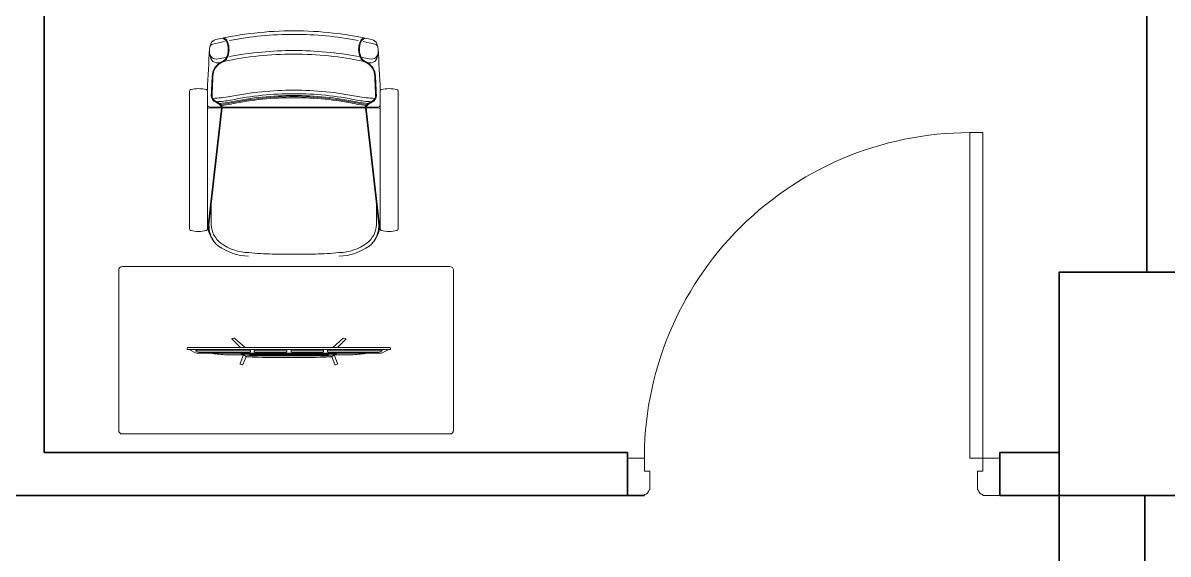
# Model space of a CAD drawing. Header units: millimetres. Extents: x 1380494 to 2061523, y -305664 to -174999.
# Drawn here: x 2013478 to 2016556, y -278272 to -276844 of the extents above; entities that cross this region are included whole.
import ezdxf

# ---------------------------------------------------------------- set-up
doc = ezdxf.new("R2010")
doc.units = ezdxf.units.MM
doc.header["$LTSCALE"] = 600
doc.header["$MEASUREMENT"] = 0
for name, color, linetype, lineweight in [('col', 5, 'Continuous', 35), ('DOOR', 144, 'Continuous', 13), ('funiture', 30, 'Continuous', 13), ('MED-EQP', 160, 'Continuous', 13), ('P-Wall', 250, 'Continuous', 35)]:
    doc.layers.add(name, color=color, linetype=linetype, lineweight=lineweight)

# ---------------------------------------------------------------- blocks, each defined once
blk = doc.blocks.new('A$C19B8274B')
at = {"layer": 'DOOR'}
blk.add_line((-45, 925), (-80, 925), dxfattribs=at)
at = {"layer": 'DOOR', "color": 8}
for p, q in [((-80, 50), (-80, 925)), ((-45, 50), (-45, 925)), ((-45, 50), (-80, 50)), ((-955, -50), (-955, -47.5)), ((-940, -35), (-942.5, -35)), ((-60, -35), (-57.5, -35)), ((-45, -50), (-45, -47.5))]:
    blk.add_line(p, q, dxfattribs=at)
for points in [[(-940, 15), (-955, 15), (-955, 50), (-1000, 50), (-1000, -50), (-955, -50)], [(-60, 15), (-45, 15), (-45, 50), (0, 50), (0, -50), (-45, -50)], [(-940, -35), (-940, 15)], [(-60, -35), (-60, 15)]]:
    blk.add_lwpolyline(points, dxfattribs=at)
for centre, radius, start, end in [((-80, 50), 875, 90, 182.2924), ((-955, -35), 12.5, 270, 0), ((-45, -35), 12.5, 180, 270)]:
    blk.add_arc(centre, radius, start, end, dxfattribs=at)
blk = doc.blocks.new('Tv06_top_cad-block.com')
at = {"color": 0}
for points in [[(-161.1, -3.4), (-173.3, 26.2, 0.359324), (-175.3, 27.3, 0.097501), (-182.8, 24.2, 0.350578), (-183.5, 22.1), (-171.1, -10.4)], [(161.1, -3.4), (173.3, 26.2, -0.359324), (175.3, 27.3, -0.097501), (182.8, 24.2, -0.350578), (183.5, 22.1), (171.1, -10.4)], [(-381.9, -38.8, -0.13121), (-383.2, -32.7, -0.169032), (-383, -32.3), (-381.8, -31.1, -0.205713), (-381.3, -30.9), (-378.5, -30.9, 0.118206), (-376.2, -30.4), (-351.4, -18.4, -0.105648), (-345.8, -17), (0, -17)], [(-339.3, -21.2), (-339.3, -21.2, 0.099639), (-344.3, -22.2), (-349.2, -24.6, 0.215889), (-350.7, -26.3, 0.476075), (-349.4, -28, 0.244765)], [(-295.5, -17), (-282, -15, -0.02037), (-255.8, -12, -0.012056), (-227.2, -10.7), (-169.3, -10.7)], [(-182.5, -38.8), (-214.4, -69.1, 0.250582), (-215, -71, 0.266718), (-214.3, -71.9, 0.084688)], [(-214.3, -71.9), (-207.3, -73.1, 0.211205), (-203.3, -72.1), (-165.2, -38.8)], [(-181.8, -17), (-178.5, -14, -0.213415), (-177.3, -13.6), (0, -13.6)], [(-172.1, -13.6, -0.072098), (-159.2, -3, -0.121861), (-158.4, -2.8)], [(-170.1, -10.6, -0.053076), (-160.2, -2.9), (-158.4, -2.8)], [(-147.6, -13.6), (-147.6, -7.5, -0.414214), (-147.4, -7.3), (-146.5, -7.3, -0.414214), (-146.3, -7.5), (-146.3, -13.6)], [(-146.8, -28, 0.414214), (-145, -26.2), (-145, -23, 0.414214), (-146.8, -21.2)], [(-143.9, -13.6), (-143.9, -7.5, -0.414214), (-143.7, -7.3), (-142.7, -7.3, -0.414214), (-142.6, -7.5), (-142.6, -13.6)], [(-140.2, -13.6), (-140.2, -7.5, -0.414214), (-140, -7.3), (-139, -7.3, -0.414214), (-138.8, -7.5), (-138.8, -13.6)], [(-136.4, -13.6), (-136.4, -7.5, -0.414214), (-136.3, -7.3), (-135.3, -7.3, -0.414214), (-135.1, -7.5), (-135.1, -13.6)], [(-132.7, -13.6), (-132.7, -7.5, -0.414214), (-132.5, -7.3), (-131.6, -7.3, -0.414214), (-131.4, -7.5), (-131.4, -13.6)], [(-128.8, -28, -0.414214), (-130.6, -26.2), (-130.6, -23, -0.414214), (-128.8, -21.2)], [(-129, -13.6), (-129, -7.5, -0.414214), (-128.8, -7.3), (-127.9, -7.3, -0.414214), (-127.7, -7.5), (-127.7, -13.6)], [(-125.3, -13.6), (-125.3, -7.5, -0.414214), (-125.1, -7.3), (-124.1, -7.3, -0.414214), (-124, -7.5), (-124, -13.6)], [(-121.6, -13.6), (-121.6, -7.5, -0.414214), (-121.4, -7.3), (-120.4, -7.3, -0.414214), (-120.2, -7.5), (-120.2, -13.6)], [(-117.8, -13.6), (-117.8, -7.5, -0.414214), (-117.7, -7.3), (-116.7, -7.3, -0.414214), (-116.5, -7.5), (-116.5, -13.6)], [(-114.1, -13.6), (-114.1, -7.5, -0.414214), (-113.9, -7.3), (-113, -7.3, -0.414214), (-112.8, -7.5), (-112.8, -13.6)], [(-110.4, -13.6), (-110.4, -7.5, -0.414214), (-110.2, -7.3), (-109.3, -7.3, -0.414214), (-109.1, -7.5), (-109.1, -13.6)], [(-106.7, -13.6), (-106.7, -7.5, -0.414214), (-106.5, -7.3), (-105.5, -7.3, -0.414214), (-105.4, -7.5), (-105.4, -13.6)], [(-103, -13.6), (-103, -7.5, -0.414214), (-102.8, -7.3), (-101.8, -7.3, -0.414214), (-101.6, -7.5), (-101.6, -13.6)], [(-99.2, -13.6), (-99.2, -7.5, -0.414214), (-99.1, -7.3), (-98.1, -7.3, -0.414214), (-97.9, -7.5), (-97.9, -13.6)], [(-95.5, -13.6), (-95.5, -7.5, -0.414214), (-95.3, -7.3), (-94.4, -7.3, -0.414214), (-94.2, -7.5), (-94.2, -13.6)], [(-91.8, -13.6), (-91.8, -7.5, -0.414214), (-91.6, -7.3), (-90.7, -7.3, -0.414214), (-90.5, -7.5), (-90.5, -13.6)], [(-88.1, -13.6), (-88.1, -7.5, -0.414214), (-87.9, -7.3), (-86.9, -7.3, -0.414214), (-86.8, -7.5), (-86.8, -13.6)], [(-84.4, -13.6), (-84.4, -7.5, -0.414214), (-84.2, -7.3), (-83.2, -7.3, -0.414214), (-83, -7.5), (-83, -13.6)], [(-80.6, -13.6), (-80.6, -7.5, -0.414214), (-80.5, -7.3), (-79.5, -7.3, -0.414214), (-79.3, -7.5), (-79.3, -13.6)], [(-76.9, -13.6), (-76.9, -7.5, -0.414214), (-76.7, -7.3), (-75.8, -7.3, -0.414214), (-75.6, -7.5), (-75.6, -13.6)], [(-73.2, -13.6), (-73.2, -7.5, -0.414214), (-73, -7.3), (-72.1, -7.3, -0.414214), (-71.9, -7.5), (-71.9, -13.6)], [(-69.5, -13.6), (-69.5, -7.5, -0.414214), (-69.3, -7.3), (-68.3, -7.3, -0.414214), (-68.2, -7.5), (-68.2, -13.6)], [(-65.8, -13.6), (-65.8, -7.5, -0.414214), (-65.6, -7.3), (-64.6, -7.3, -0.414214), (-64.4, -7.5), (-64.4, -13.6)], [(-62, -13.6), (-62, -7.5, -0.414214), (-61.9, -7.3), (-60.9, -7.3, -0.414214), (-60.7, -7.5), (-60.7, -13.6)], [(-58.3, -13.6), (-58.3, -7.5, -0.414214), (-58.1, -7.3), (-57.2, -7.3, -0.414214), (-57, -7.5), (-57, -13.6)], [(-54.6, -13.6), (-54.6, -7.5, -0.414214), (-54.4, -7.3), (-53.5, -7.3, -0.414214), (-53.3, -7.5), (-53.3, -13.6)], [(-50.9, -13.6), (-50.9, -7.5, -0.414214), (-50.7, -7.3), (-49.7, -7.3, -0.414214), (-49.6, -7.5), (-49.6, -13.6)], [(-47.2, -13.6), (-47.2, -7.5, -0.414214), (-47, -7.3), (-46, -7.3, -0.414214), (-45.8, -7.5), (-45.8, -13.6)], [(-43.4, -13.6), (-43.4, -7.5, -0.414214), (-43.3, -7.3), (-42.3, -7.3, -0.414214), (-42.1, -7.5), (-42.1, -13.6)], [(-39.7, -13.6), (-39.7, -7.5, -0.414214), (-39.5, -7.3), (-38.6, -7.3, -0.414214), (-38.4, -7.5), (-38.4, -13.6)], [(-36, -13.6), (-36, -7.5, -0.414214), (-35.8, -7.3), (-34.9, -7.3, -0.414214), (-34.7, -7.5), (-34.7, -13.6)], [(-32.3, -13.6), (-32.3, -7.5, -0.414214), (-32.1, -7.3), (-31.1, -7.3, -0.414214), (-31, -7.5), (-31, -13.6)], [(-28.6, -13.6), (-28.6, -7.5, -0.414214), (-28.4, -7.3), (-27.4, -7.3, -0.414214), (-27.2, -7.5), (-27.2, -13.6)], [(-24.8, -13.6), (-24.8, -7.5, -0.414214), (-24.7, -7.3), (-23.7, -7.3, -0.414214), (-23.5, -7.5), (-23.5, -13.6)], [(-21.1, -13.6), (-21.1, -7.5, -0.414214), (-20.9, -7.3), (-20, -7.3, -0.414214), (-19.8, -7.5), (-19.8, -13.6)], [(-17.4, -13.6), (-17.4, -7.5, -0.414214), (-17.2, -7.3), (-16.3, -7.3, -0.414214), (-16.1, -7.5), (-16.1, -13.6)], [(-13.7, -13.6), (-13.7, -7.5, -0.414214), (-13.5, -7.3), (-12.5, -7.3, -0.414214), (-12.4, -7.5), (-12.4, -13.6)], [(-10, -13.6), (-10, -7.5, -0.414214), (-9.8, -7.3), (-8.8, -7.3, -0.414214), (-8.6, -7.5), (-8.6, -13.6)], [(-10, -28, 0.414214), (-8.2, -26.2), (-8.2, -23, 0.414214), (-10, -21.2)], [(-6.2, -13.6), (-6.2, -7.5, -0.414214), (-6.1, -7.3), (-5.1, -7.3, -0.414214), (-4.9, -7.5), (-4.9, -13.6)], [(-2.5, -13.6), (-2.5, -7.5, -0.414214), (-2.3, -7.3), (-1.4, -7.3, -0.414214), (-1.2, -7.5), (-1.2, -13.6)], [(181.8, -17), (178.5, -14, 0.213415), (177.3, -13.6), (0, -13.6)], [(381.9, -38.8, 0.13121), (383.2, -32.7, 0.169032), (383, -32.3), (381.8, -31.1, 0.205713), (381.3, -30.9), (378.5, -30.9, -0.118206), (376.2, -30.4), (351.4, -18.4, 0.105648), (345.8, -17), (0, -17)], [(2.5, -13.6), (2.5, -7.5, 0.414214), (2.3, -7.3), (1.4, -7.3, 0.414214), (1.2, -7.5), (1.2, -13.6)], [(6.2, -13.6), (6.2, -7.5, 0.414214), (6.1, -7.3), (5.1, -7.3, 0.414214), (4.9, -7.5), (4.9, -13.6)], [(10, -28, -0.414214), (8.2, -26.2), (8.2, -23, -0.414214), (10, -21.2)], [(10, -13.6), (10, -7.5, 0.414214), (9.8, -7.3), (8.8, -7.3, 0.414214), (8.6, -7.5), (8.6, -13.6)], [(13.7, -13.6), (13.7, -7.5, 0.414214), (13.5, -7.3), (12.5, -7.3, 0.414214), (12.4, -7.5), (12.4, -13.6)], [(17.4, -13.6), (17.4, -7.5, 0.414214), (17.2, -7.3), (16.3, -7.3, 0.414214), (16.1, -7.5), (16.1, -13.6)], [(21.1, -13.6), (21.1, -7.5, 0.414214), (20.9, -7.3), (20, -7.3, 0.414214), (19.8, -7.5), (19.8, -13.6)], [(24.8, -13.6), (24.8, -7.5, 0.414214), (24.7, -7.3), (23.7, -7.3, 0.414214), (23.5, -7.5), (23.5, -13.6)], [(28.6, -13.6), (28.6, -7.5, 0.414214), (28.4, -7.3), (27.4, -7.3, 0.414214), (27.2, -7.5), (27.2, -13.6)], [(32.3, -13.6), (32.3, -7.5, 0.414214), (32.1, -7.3), (31.1, -7.3, 0.414214), (31, -7.5), (31, -13.6)], [(36, -13.6), (36, -7.5, 0.414214), (35.8, -7.3), (34.9, -7.3, 0.414214), (34.7, -7.5), (34.7, -13.6)], [(39.7, -13.6), (39.7, -7.5, 0.414214), (39.5, -7.3), (38.6, -7.3, 0.414214), (38.4, -7.5), (38.4, -13.6)], [(43.4, -13.6), (43.4, -7.5, 0.414214), (43.3, -7.3), (42.3, -7.3, 0.414214), (42.1, -7.5), (42.1, -13.6)], [(47.2, -13.6), (47.2, -7.5, 0.414214), (47, -7.3), (46, -7.3, 0.414214), (45.8, -7.5), (45.8, -13.6)], [(50.9, -13.6), (50.9, -7.5, 0.414214), (50.7, -7.3), (49.7, -7.3, 0.414214), (49.6, -7.5), (49.6, -13.6)], [(54.6, -13.6), (54.6, -7.5, 0.414214), (54.4, -7.3), (53.5, -7.3, 0.414214), (53.3, -7.5), (53.3, -13.6)], [(58.3, -13.6), (58.3, -7.5, 0.414214), (58.1, -7.3), (57.2, -7.3, 0.414214), (57, -7.5), (57, -13.6)], [(62, -13.6), (62, -7.5, 0.414214), (61.9, -7.3), (60.9, -7.3, 0.414214), (60.7, -7.5), (60.7, -13.6)], [(65.8, -13.6), (65.8, -7.5, 0.414214), (65.6, -7.3), (64.6, -7.3, 0.414214), (64.4, -7.5), (64.4, -13.6)], [(69.5, -13.6), (69.5, -7.5, 0.414214), (69.3, -7.3), (68.3, -7.3, 0.414214), (68.2, -7.5), (68.2, -13.6)], [(73.2, -13.6), (73.2, -7.5, 0.414214), (73, -7.3), (72.1, -7.3, 0.414214), (71.9, -7.5), (71.9, -13.6)], [(76.9, -13.6), (76.9, -7.5, 0.414214), (76.7, -7.3), (75.8, -7.3, 0.414214), (75.6, -7.5), (75.6, -13.6)], [(80.6, -13.6), (80.6, -7.5, 0.414214), (80.5, -7.3), (79.5, -7.3, 0.414214), (79.3, -7.5), (79.3, -13.6)], [(84.4, -13.6), (84.4, -7.5, 0.414214), (84.2, -7.3), (83.2, -7.3, 0.414214), (83, -7.5), (83, -13.6)], [(88.1, -13.6), (88.1, -7.5, 0.414214), (87.9, -7.3), (86.9, -7.3, 0.414214), (86.8, -7.5), (86.8, -13.6)], [(91.8, -13.6), (91.8, -7.5, 0.414214), (91.6, -7.3), (90.7, -7.3, 0.414214), (90.5, -7.5), (90.5, -13.6)], [(95.5, -13.6), (95.5, -7.5, 0.414214), (95.3, -7.3), (94.4, -7.3, 0.414214), (94.2, -7.5), (94.2, -13.6)], [(99.2, -13.6), (99.2, -7.5, 0.414214), (99.1, -7.3), (98.1, -7.3, 0.414214), (97.9, -7.5), (97.9, -13.6)], [(103, -13.6), (103, -7.5, 0.414214), (102.8, -7.3), (101.8, -7.3, 0.414214), (101.6, -7.5), (101.6, -13.6)], [(106.7, -13.6), (106.7, -7.5, 0.414214), (106.5, -7.3), (105.5, -7.3, 0.414214), (105.4, -7.5), (105.4, -13.6)], [(110.4, -13.6), (110.4, -7.5, 0.414214), (110.2, -7.3), (109.3, -7.3, 0.414214), (109.1, -7.5), (109.1, -13.6)], [(114.1, -13.6), (114.1, -7.5, 0.414214), (113.9, -7.3), (113, -7.3, 0.414214), (112.8, -7.5), (112.8, -13.6)], [(117.8, -13.6), (117.8, -7.5, 0.414214), (117.7, -7.3), (116.7, -7.3, 0.414214), (116.5, -7.5), (116.5, -13.6)], [(121.6, -13.6), (121.6, -7.5, 0.414214), (121.4, -7.3), (120.4, -7.3, 0.414214), (120.2, -7.5), (120.2, -13.6)], [(125.3, -13.6), (125.3, -7.5, 0.414214), (125.1, -7.3), (124.1, -7.3, 0.414214), (124, -7.5), (124, -13.6)], [(129, -13.6), (129, -7.5, 0.414214), (128.8, -7.3), (127.9, -7.3, 0.414214), (127.7, -7.5), (127.7, -13.6)], [(128.8, -28, 0.414214), (130.6, -26.2), (130.6, -23, 0.414214), (128.8, -21.2)], [(132.7, -13.6), (132.7, -7.5, 0.414214), (132.5, -7.3), (131.6, -7.3, 0.414214), (131.4, -7.5), (131.4, -13.6)], [(136.4, -13.6), (136.4, -7.5, 0.414214), (136.3, -7.3), (135.3, -7.3, 0.414214), (135.1, -7.5), (135.1, -13.6)], [(140.2, -13.6), (140.2, -7.5, 0.414214), (140, -7.3), (139, -7.3, 0.414214), (138.8, -7.5), (138.8, -13.6)], [(143.9, -13.6), (143.9, -7.5, 0.414214), (143.7, -7.3), (142.7, -7.3, 0.414214), (142.6, -7.5), (142.6, -13.6)], [(146.8, -28, -0.414214), (145, -26.2), (145, -23, -0.414214), (146.8, -21.2)], [(147.6, -13.6), (147.6, -7.5, 0.414214), (147.4, -7.3), (146.5, -7.3, 0.414214), (146.3, -7.5), (146.3, -13.6)], [(172.1, -13.6, 0.072098), (159.2, -3, 0.121861), (158.4, -2.8)], [(170.1, -10.6, 0.053076), (160.2, -2.9), (158.4, -2.8)], [(214.3, -71.9), (207.3, -73.1, -0.211205), (203.3, -72.1), (165.2, -38.8)], [(295.5, -17), (282, -15, 0.02037), (255.8, -12, 0.012056), (227.2, -10.7), (169.3, -10.7)], [(182.5, -38.8), (214.4, -69.1, -0.250582), (215, -71, -0.266718), (214.3, -71.9, -0.084688)], [(339.3, -21.2), (339.3, -21.2, -0.099639), (344.3, -22.2), (349.2, -24.6, -0.215889), (350.7, -26.3, -0.476075), (349.4, -28, -0.244765)]]:
    blk.add_lwpolyline(points, format="xyb", dxfattribs=at)
for points in [[(-381.9, -38.8), (0, -38.8)], [(-378.5, -30.9), (0, -30.9)], [(-349.4, -28), (-146.8, -28)], [(-339.3, -21.2), (-146.8, -21.2)], [(-158.6, -6.5), (0, -6.5)], [(-128.8, -21.2), (-10, -21.2)], [(-128.8, -28), (-10, -28)], [(158.6, -6.5), (0, -6.5)], [(378.5, -30.9), (0, -30.9)], [(381.9, -38.8), (0, -38.8)], [(128.8, -21.2), (10, -21.2)], [(128.8, -28), (10, -28)], [(339.3, -21.2), (146.8, -21.2)], [(349.4, -28), (146.8, -28)]]:
    blk.add_lwpolyline(points, dxfattribs=at)
for centre, radius, start, end in [((0, -4564), 4564, 90, 91.9893), ((0, -4564), 4564, 88.0107, 90), ((-170.5, -10.1), 0.6, 200.9784, 314.0295), ((170.5, -10.1), 0.6, 225.9705, 339.0216)]:
    blk.add_arc(centre, radius, start, end, dxfattribs=at)

msp = doc.modelspace()

# ---------------------------------------------------------------- linework, layer by layer
at = {"layer": 'col'}
msp.add_lwpolyline([(2016263.3057, -278114.3043), (2016613.3057, -278114.3043), (2016613.3057, -277514.3043), (2016263.3057, -277514.3043)], close=True, dxfattribs=at)
at = {"layer": 'funiture'}
for p, q in [((2013926.3296, -277398.6518), (2013926.3296, -277027.4467)), ((2013974.6005, -277398.6518), (2013974.6005, -277027.4467)), ((2013974.6407, -277065.9485), (2013974.6407, -277046.3241)), ((2014437.9612, -277065.9485), (2014437.9612, -277046.3241)), ((2014438.0014, -277398.6518), (2014438.0014, -277027.4467)), ((2014486.2723, -277398.6518), (2014486.2723, -277027.4467)), ((2014011.5697, -277072.3114), (2013976.1634, -277387.32)), ((2014013.5091, -277072.3114), (2013978.0917, -277387.445)), ((2013979.4678, -277070.7756), (2014206.301, -277070.7756)), ((2013979.4678, -277072.3114), (2014206.301, -277072.3114)), ((2014433.1341, -277070.7756), (2014206.301, -277070.7756)), ((2014433.1341, -277072.3114), (2014206.301, -277072.3114)), ((2014399.0929, -277072.3114), (2014434.5102, -277387.445)), ((2014401.0322, -277072.3114), (2014436.4385, -277387.32)), ((2013984.2547, -277386.8435), (2013984.2547, -277332.6085)), ((2014428.3472, -277386.8435), (2014428.3472, -277332.6085)), ((2014206.301, -277465.5722), (2014148.3759, -277465.5722)), ((2014206.301, -277465.5722), (2014264.2261, -277465.5722)), ((2013735.5385, -277939.3043), (2013735.5385, -277509.3043)), ((2013745.5385, -277499.3043), (2014625.5385, -277499.3043)), ((2014635.5385, -277509.3043), (2014635.5385, -277939.3043)), ((2014625.5385, -277949.3043), (2013745.5385, -277949.3043))]:
    msp.add_line(p, q, dxfattribs=at)
for centre, radius, start, end in [((2014000.2019, -276907.4299), 18.3429, 99.7714688, 158.2063255), ((2014206.301, -277797.7354), 932.1632, 90, 102.9697899), ((2014008.8135, -276903.9002), 19.3084, 23.9665058, 72.4561857), ((2014008.8135, -276903.9002), 21.2392, 23.9665058, 64.2037369), ((2014206.301, -277797.7354), 922.509, 90, 100.828697), ((2014206.301, -277797.7354), 932.1632, 77.0302101, 90), ((2014206.301, -277797.7354), 922.509, 79.171303, 90), ((2014403.7884, -276903.9002), 21.2392, 115.7962631, 156.0334942), ((2014403.7884, -276903.9002), 19.3084, 107.5438143, 156.0334942), ((2014412.4, -276907.4299), 18.3429, 21.7936745, 80.2285312), ((2024638.4709, -277535.894), 10676.8032, 176.65963364, 177.25843805), ((2013998.6472, -276922.4214), 19.3084, 176.7000845, 282.6732322), ((2014031.8401, -276920.0826), 52.4125, 180.25678, 197.7458291), ((2014031.8401, -276920.0826), 52.4125, 158.2063255, 173.0975981), ((2013990.0893, -276910.8552), 9.6542, 103.7008258, 167.5373335), ((2014206.301, -277797.7354), 922.509, 101.6619786, 103.7008258), ((2013977.7907, -276915.516), 52.4125, 336.0334942, 21.7936745), ((2013977.7907, -276915.516), 54.3433, 336.0334942, 21.7936745), ((2014206.301, -277845.865), 927.1947, 90, 100.7755607), ((2014206.301, -277845.865), 927.1947, 79.2244393, 90), ((2014434.8112, -276915.516), 54.3433, 158.2063255, 203.9665058), ((2014434.8112, -276915.516), 52.4125, 158.2063255, 203.9665058), ((2014206.301, -277797.7354), 922.509, 76.2991742, 78.3380214), ((2014413.9547, -276922.4214), 19.3084, 257.3267678, 3.2999155), ((2014422.5126, -276910.8552), 9.6542, 12.4626665, 76.2991742), ((2014380.7618, -276920.0826), 52.4125, 6.9024019, 21.7936745), ((2014380.7618, -276920.0826), 52.4125, 342.2541709, 359.74322), ((2003774.131, -277535.894), 10676.8032, 2.74156195, 3.34036636), ((2014001.3711, -276932.2502), 19.8188, 191.0762052, 298.3911172), ((2014031.0477, -276988.8702), 44.1095, 112.959813, 179.3754424), ((2014031.0477, -276988.8702), 42.1787, 112.959813, 179.3754424), ((2014206.301, -277845.865), 927.1947, 101.3962384, 102.6732322), ((2014002.1635, -276924.3255), 26.627, 296.0126083, 332.0488133), ((2014002.1635, -276924.3255), 28.5578, 296.0126083, 332.0488133), ((2014206.301, -277845.865), 917.5405, 90, 101.8107241), ((2014206.301, -277845.865), 917.5405, 78.1892759, 90), ((2014410.4384, -276924.3255), 28.5578, 207.9511867, 243.9873917), ((2014410.4384, -276924.3255), 26.627, 207.9511867, 243.9873917), ((2014206.301, -277845.865), 927.1947, 77.3267678, 78.6037616), ((2014381.5542, -276988.8702), 42.1787, 0.6245576, 67.040187), ((2014381.5542, -276988.8702), 44.1095, 0.6245576, 67.040187), ((2014411.2308, -276932.2502), 19.8188, 241.6088828, 348.9237948), ((2024638.4709, -277535.894), 10665.5921, 177.05750074, 177.32765938), ((2024638.4709, -277535.894), 10663.6612, 177.05803753, 177.32765938), ((2003774.131, -277535.894), 10663.6612, 2.67234062, 2.94196247), ((2003774.131, -277535.894), 10665.5921, 2.67234062, 2.94249926), ((2013930.1913, -277027.4467), 3.8617, 104.5091638, 180), ((2013950.4651, -277105.7879), 84.7837, 75.4908362, 104.5091638), ((2013970.7389, -277027.4467), 3.8617, 0, 75.4908362), ((2014003.7651, -277039.5192), 19.3084, 177.3276594, 249.244019), ((2014003.7651, -277039.5192), 17.3775, 177.3276594, 249.244019), ((2013977.7704, -276715.9471), 331.4631, 271.8031238, 279.9426953), ((2014203.8872, -277859.0262), 833.88, 89.8322052, 101.7053863), ((2014203.8872, -277859.0262), 824.2258, 89.8322052, 101.7053863), ((2014203.8872, -277859.0262), 819.3987, 89.8322052, 101.7053863), ((2014203.8872, -277859.0262), 816.5025, 89.830818, 101.7053863), ((2014203.8872, -277859.0262), 813.6062, 89.830015, 101.7053863), ((2014208.7148, -277859.0262), 833.88, 78.2946137, 90.1677948), ((2014203.8872, -277859.0262), 833.88, 89.8322052, 89.8341478), ((2014208.7148, -277859.0262), 824.2258, 78.2946137, 90.1677948), ((2014208.7148, -277859.0262), 813.6062, 78.2946137, 90.169985), ((2014208.7148, -277859.0262), 816.5025, 78.2946137, 90.169182), ((2014208.7148, -277859.0262), 819.3987, 78.2946137, 90.1677948), ((2014434.8315, -276715.9471), 331.4631, 260.0573047, 268.1968762), ((2014408.8368, -277039.5192), 17.3775, 290.755981, 2.6723406), ((2014408.8368, -277039.5192), 19.3084, 290.755981, 2.6723406), ((2014441.8631, -277027.4467), 3.8617, 104.5091638, 180), ((2014462.1368, -277105.7879), 84.7837, 75.4908362, 104.5091638), ((2014482.4106, -277027.4467), 3.8617, 0, 75.4908362), ((2013979.4276, -277077.1385), 4.8271, 90, 180), ((2013979.4678, -277065.9485), 4.8271, 180, 270), ((2013987.0966, -277083.5011), 27.7262, 27.3207801, 69.244019), ((2013987.0966, -277083.5011), 29.657, 27.3207801, 69.244019), ((2013977.7704, -276715.9471), 341.1173, 273.5899944, 279.9426953), ((2013977.7704, -276715.9471), 345.9444, 274.6967195, 279.9426953), ((2013977.7704, -276715.9471), 348.8406, 275.1195074, 279.9426953), ((2013977.7704, -276715.9471), 351.7369, 275.4393317, 279.9426953), ((2014434.8315, -276715.9471), 351.7369, 260.0573047, 264.5606683), ((2014434.8315, -276715.9471), 348.8406, 260.0573047, 264.8804926), ((2014434.8315, -276715.9471), 345.9444, 260.0573047, 265.3032805), ((2014434.8315, -276715.9471), 341.1173, 260.0573047, 266.4100056), ((2014425.5053, -277083.5011), 29.657, 110.755981, 152.6792199), ((2014425.5053, -277083.5011), 27.7262, 110.755981, 152.6792199), ((2014433.1341, -277065.9485), 4.8271, 270, 0), ((2014433.1743, -277077.1385), 4.8271, 0, 90), ((2013930.1913, -277398.6518), 3.8617, 180, 255.4908362), ((2013950.4651, -277320.3106), 84.7837, 255.4908362, 284.5091638), ((2013970.7389, -277398.6518), 3.8617, 284.5091638, 0), ((2014051.7491, -277383.457), 77.2335, 182.6868545, 232.0255054), ((2013977.1228, -277387.4278), 0.9654, 173.5869923, 181.5175999), ((2014053.9771, -277385.3917), 77.8467, 181.5175999, 216.502799), ((2014057.9422, -277387.4262), 79.8566, 180.0919288, 213.9655232), ((2014051.7491, -277383.457), 67.5793, 182.6868545, 232.0255054), ((2014360.8528, -277383.457), 67.5793, 307.9744946, 357.3131455), ((2014360.8528, -277383.457), 77.2335, 307.9744946, 357.3131455), ((2014354.6597, -277387.4262), 79.8566, 326.0344768, 359.9080712), ((2014358.6248, -277385.3917), 77.8467, 323.497201, 358.4824001), ((2014435.4791, -277387.4278), 0.9654, 358.4824001, 6.4130077), ((2014441.8631, -277398.6518), 3.8617, 180, 255.4908362), ((2014462.1368, -277320.3106), 84.7837, 255.4908362, 284.5091638), ((2014482.4106, -277398.6518), 3.8617, 284.5091638, 0), ((2014087.7993, -277328.8781), 142.5328, 234.1022717, 268.5404431), ((2014087.7993, -277328.8781), 132.8786, 234.1022717, 268.5404431), ((2014324.8027, -277328.8781), 132.8786, 271.4595569, 305.8977283), ((2014324.8027, -277328.8781), 142.5328, 271.4595569, 305.8977283), ((2014151.8295, -276882.0947), 583.4876, 263.4499088, 269.666385), ((2014260.7724, -276882.0947), 583.4876, 270.333615, 276.5500912), ((2013745.5385, -277509.3043), 10, 90, 180), ((2014625.5385, -277509.3043), 10, 0, 90), ((2013745.5385, -277939.3043), 10, 180, 270), ((2014625.5385, -277939.3043), 10, 270, 0)]:
    msp.add_arc(centre, radius, start, end, dxfattribs=at)
at = {"layer": 'P-Wall', "color": 8, "linetype": 'Continuous'}
for p, q in [((2013535.5385, -274959.3043), (2013535.5385, -277999.3043)), ((2013535.5385, -277999.3043), (2015103.3057, -277999.3043)), ((2015103.3057, -277999.3043), (2015103.3057, -278114.3043)), ((2016103.3057, -277999.3043), (2016103.3057, -278114.3043)), ((2016103.3057, -277999.3043), (2016263.3057, -277999.3043)), ((2012963.3057, -278114.3043), (2015148.3057, -278114.3043)), ((2016103.3057, -278114.3043), (2016263.3057, -278114.3043))]:
    msp.add_line(p, q, dxfattribs=at)
at = {"layer": 'P-Wall', "color": 8}
msp.add_line((2016498.3057, -274959.3043), (2016498.3057, -277514.3043), dxfattribs=at)
at = {"layer": 'P-Wall'}
for p, q in [((2016263.3057, -278114.3043), (2016263.3057, -278564.3043)), ((2016493.3057, -278564.3043), (2016493.3057, -278114.3043))]:
    msp.add_line(p, q, dxfattribs=at)

# ---------------------------------------------------------------- block references
at = {"layer": 'DOOR', "linetype": 'Continuous'}
msp.add_blockref('A$C19B8274B', (2016103.3057, -278064.3043), dxfattribs=at)
at = {"layer": 'MED-EQP', "xscale": 0.7133758807378205, "yscale": 0.7133758807378205, "zscale": 0.7133758807378205, "rotation": 180}
msp.add_blockref('Tv06_top_cad-block.com', (2014193.0605, -277744.1816), dxfattribs=at)

doc.saveas('drawing.dxf')
